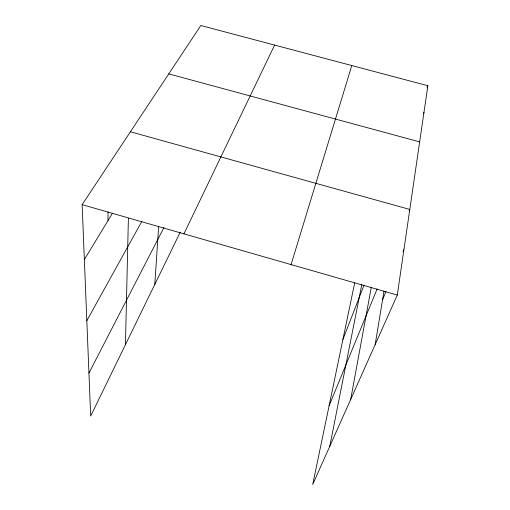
<?xml version="1.0" encoding="UTF-8"?>
<svg xmlns="http://www.w3.org/2000/svg" width="510" height="510" viewBox="0 0 510 510"><rect width="100%" height="100%" fill="white"/><g stroke="black" fill="none" stroke-linecap="round" stroke-linejoin="round"><path stroke-width="0.76" d="M125.434 344.696L128.392 218.376M154.798 284.421L158.655 226.287M354.686 282.929L312.713 484.5L397.29 295.054L427.864 85.731L200.819 25.5L82.135 204.65L90.678 416.058L180.285 232.095M375.175 344.594L384.017 291.07M350.67 399.477L371.318 287.155M329.779 446.282L361.832 284.261M291.063 264.582L351.798 65.548M427.042 87.937L427.864 85.731M423.415 113.838L423.976 112.366M342.905 339.507L364.006 285.179M329.109 405.769L377.132 288.921M409.192 210.917L409.791 209.444L130.413 131.771M382.615 299.548L386.013 291.58M403.008 251.742L403.933 249.569M183.931 233.854L274.609 45.078M88.938 373.097L163.959 227.505M86.821 320.694L141.863 221.34M84.354 259.558L112.487 213.174M168.765 73.886L419.66 141.888M82.135 204.65L397.29 295.054M107.973 211.848L108.018 220.543"/></g></svg>
